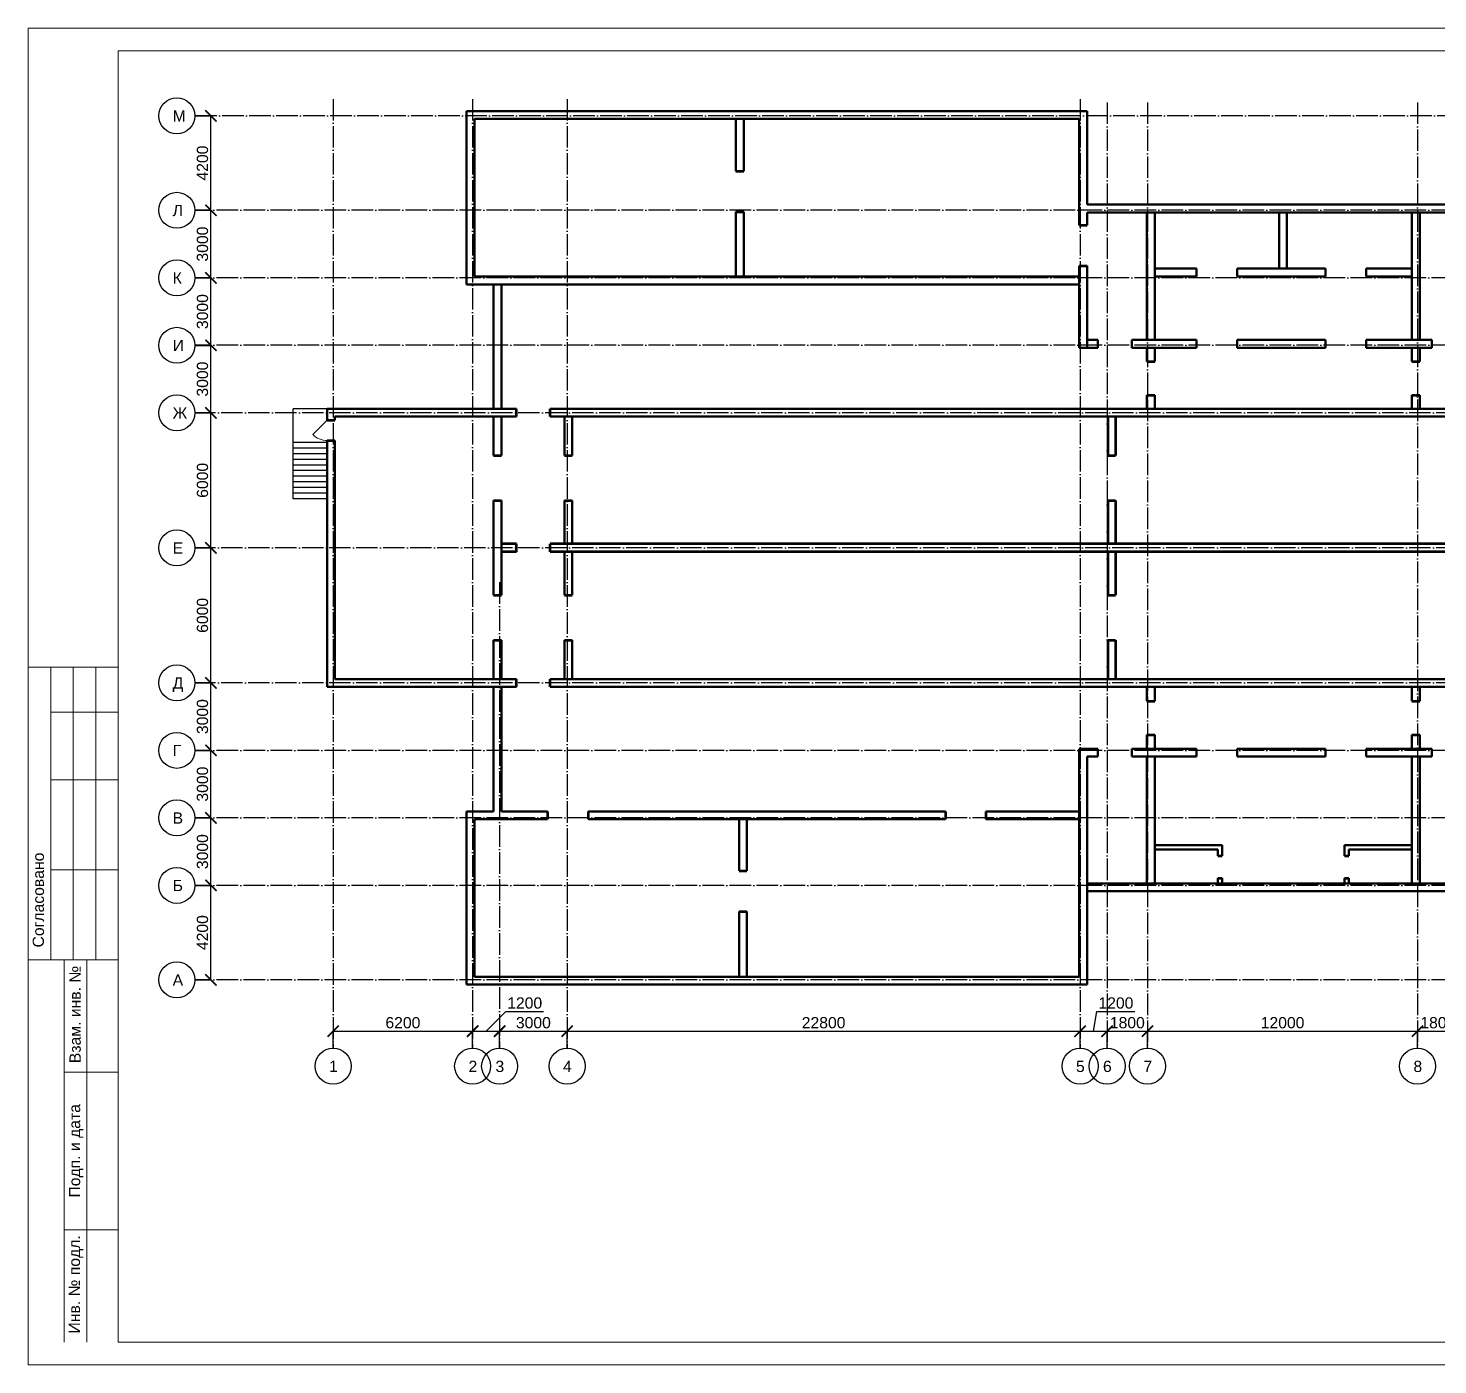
# Model space of a CAD drawing. Header units: millimetres. Extents: x 1982 to 10001982, y -1005230 to 4320529.
# Drawn here: x 2069109 to 2131764, y 1123450 to 1182850 of the extents above; entities that cross this region are included whole.
import ezdxf
from ezdxf.enums import TextEntityAlignment as Align

# ---------------------------------------------------------------- set-up
doc = ezdxf.new("R2010")
doc.units = ezdxf.units.MM
doc.linetypes.add('ACAD_ISO04W100', pattern=[30, 24, -3, 0, -3])
for name, color, linetype, lineweight in [('Level 63', 7, 'Continuous', 0), ('Двери', 250, 'Continuous', 5), ('Стены', 7, 'Continuous', 50)]:
    doc.layers.add(name, color=color, linetype=linetype, lineweight=lineweight)
for name, color, linetype in [('Оси', 30, 'Continuous'), ('Осн надпись', 7, 'Continuous'), ('размеры оси', 163, 'Continuous')]:
    doc.layers.add(name, color=color, linetype=linetype)
doc.styles.get("Standard").update_dxf_attribs({"font": 'arial.ttf'})
doc.styles.add('Style-Arial', font='arial.ttf')
doc.dimstyles.new('200', dxfattribs={"dimtxt": 500, "dimasz": 500, "dimexe": 3, "dimexo": 1.2, "dimgap": 120, "dimtad": 1, "dimtxsty": 'Standard', "dimblk": 'ARCHTICK', "dimcen": 500, "dimadec": 0, "dimazin": 0, "dimtfac": 1, "dimtmove": 1, "dimatfit": 3, "dimldrblk": 'ARCHTICK', "dimfxl": 0, "dimarcsym": 2})

# ---------------------------------------------------------------- blocks, each defined once
blk = doc.blocks.new('_ArchTick')
at = {"color": 0, "linetype": 'ByBlock', "const_width": 0.15}
blk.add_lwpolyline([(-0.5, -0.5), (0.5, 0.5)], dxfattribs=at)
blk = doc.blocks.new('*D365')
at = {"layer": 'Defpoints', "color": 0, "lineweight": 0, "transparency": 16777216}
for p in [(2088864, 1138276), (2082664, 1137519), (2088864, 1137519)]:
    blk.add_point(p, dxfattribs=at)
at = {"layer": 'размеры оси', "color": 0, "lineweight": -2, "transparency": 16777216}
for p, q in [((2082664, 1137520), (2082664, 1138279)), ((2082664, 1138276), (2088864, 1138276)), ((2088864, 1137520), (2088864, 1138279))]:
    blk.add_line(p, q, dxfattribs=at)
at = {"layer": 'размеры оси', "color": 0, "lineweight": -2, "transparency": 16777216, "xscale": 500, "yscale": 500, "zscale": 500, "rotation": 180}
blk.add_blockref('_ArchTick', (2082664, 1138276), dxfattribs=at)
at = {"layer": 'размеры оси', "color": 0, "lineweight": -2, "transparency": 16777216, "xscale": 500, "yscale": 500, "zscale": 500}
blk.add_blockref('_ArchTick', (2088864, 1138276), dxfattribs=at)
at = {"layer": 'размеры оси', "color": 0, "transparency": 16777216, "insert": (2085764, 1138651), "char_height": 500, "attachment_point": 5}
blk.add_mtext('6200', dxfattribs=at)
blk = doc.blocks.new('*D366')
at = {"layer": 'Defpoints', "color": 0, "lineweight": 0, "transparency": 16777216}
for p in [(2115864, 1138276), (2093064, 1137519), (2115864, 1137519)]:
    blk.add_point(p, dxfattribs=at)
at = {"layer": 'размеры оси', "color": 0, "lineweight": -2, "transparency": 16777216}
for p, q in [((2093064, 1137520), (2093064, 1138279)), ((2093064, 1138276), (2115864, 1138276)), ((2115864, 1137520), (2115864, 1138279))]:
    blk.add_line(p, q, dxfattribs=at)
at = {"layer": 'размеры оси', "color": 0, "lineweight": -2, "transparency": 16777216, "xscale": 500, "yscale": 500, "zscale": 500, "rotation": 180}
blk.add_blockref('_ArchTick', (2093064, 1138276), dxfattribs=at)
at = {"layer": 'размеры оси', "color": 0, "lineweight": -2, "transparency": 16777216, "xscale": 500, "yscale": 500, "zscale": 500}
blk.add_blockref('_ArchTick', (2115864, 1138276), dxfattribs=at)
at = {"layer": 'размеры оси', "color": 0, "transparency": 16777216, "insert": (2104464, 1138651), "char_height": 500, "attachment_point": 5}
blk.add_mtext('22800', dxfattribs=at)
blk = doc.blocks.new('*D367')
at = {"layer": 'Defpoints', "color": 0, "lineweight": 0, "transparency": 16777216}
for p in [(2130864, 1138276), (2118864, 1137519), (2130864, 1137519)]:
    blk.add_point(p, dxfattribs=at)
at = {"layer": 'размеры оси', "color": 0, "lineweight": -2, "transparency": 16777216}
for p, q in [((2118864, 1137520), (2118864, 1138279)), ((2118864, 1138276), (2130864, 1138276)), ((2130864, 1137520), (2130864, 1138279))]:
    blk.add_line(p, q, dxfattribs=at)
at = {"layer": 'размеры оси', "color": 0, "lineweight": -2, "transparency": 16777216, "xscale": 500, "yscale": 500, "zscale": 500, "rotation": 180}
blk.add_blockref('_ArchTick', (2118864, 1138276), dxfattribs=at)
at = {"layer": 'размеры оси', "color": 0, "lineweight": -2, "transparency": 16777216, "xscale": 500, "yscale": 500, "zscale": 500}
blk.add_blockref('_ArchTick', (2130864, 1138276), dxfattribs=at)
at = {"layer": 'размеры оси', "color": 0, "transparency": 16777216, "insert": (2124864, 1138651), "char_height": 500, "attachment_point": 5}
blk.add_mtext('12000', dxfattribs=at)
blk = doc.blocks.new('*D368')
at = {"layer": 'Defpoints', "color": 0, "lineweight": 0, "transparency": 16777216}
for p in [(2132664, 1138276), (2130864, 1137519), (2132664, 1137519)]:
    blk.add_point(p, dxfattribs=at)
at = {"layer": 'размеры оси', "color": 0, "lineweight": -2, "transparency": 16777216}
for p, q in [((2130864, 1137520), (2130864, 1138279)), ((2130864, 1138276), (2132664, 1138276)), ((2132664, 1137520), (2132664, 1138279))]:
    blk.add_line(p, q, dxfattribs=at)
at = {"layer": 'размеры оси', "color": 0, "lineweight": -2, "transparency": 16777216, "xscale": 500, "yscale": 500, "zscale": 500, "rotation": 180}
blk.add_blockref('_ArchTick', (2130864, 1138276), dxfattribs=at)
at = {"layer": 'размеры оси', "color": 0, "lineweight": -2, "transparency": 16777216, "xscale": 500, "yscale": 500, "zscale": 500}
blk.add_blockref('_ArchTick', (2132664, 1138276), dxfattribs=at)
at = {"layer": 'размеры оси', "color": 0, "transparency": 16777216, "insert": (2131764, 1138651), "char_height": 500, "attachment_point": 5}
blk.add_mtext('1800', dxfattribs=at)
blk = doc.blocks.new('*D372')
at = {"layer": 'Defpoints', "color": 0, "lineweight": 0, "transparency": 16777216}
for p in [(2076514, 1144756), (2077232, 1144756), (2076514, 1140556)]:
    blk.add_point(p, dxfattribs=at)
at = {"layer": 'размеры оси', "color": 0, "lineweight": -2, "transparency": 16777216}
for p, q in [((2076515, 1144756), (2077235, 1144756)), ((2077232, 1140556), (2077232, 1144756)), ((2076515, 1140556), (2077235, 1140556))]:
    blk.add_line(p, q, dxfattribs=at)
at = {"layer": 'размеры оси', "color": 0, "lineweight": -2, "transparency": 16777216, "xscale": 500, "yscale": 500, "zscale": 500}
for p, rotation in [((2077232, 1144756), 90), ((2077232, 1140556), 270)]:
    blk.add_blockref('_ArchTick', p, dxfattribs=dict(at, rotation=rotation))
at = {"layer": 'размеры оси', "color": 0, "transparency": 16777216, "insert": (2076857, 1142656), "char_height": 500, "attachment_point": 5, "rotation": 90}
blk.add_mtext('4200', dxfattribs=at)
blk = doc.blocks.new('*D373')
at = {"layer": 'Defpoints', "color": 0, "lineweight": 0, "transparency": 16777216}
for p in [(2076514, 1147756), (2077232, 1147756), (2076514, 1144756)]:
    blk.add_point(p, dxfattribs=at)
at = {"layer": 'размеры оси', "color": 0, "lineweight": -2, "transparency": 16777216}
for p, q in [((2076515, 1147756), (2077235, 1147756)), ((2077232, 1144756), (2077232, 1147756)), ((2076515, 1144756), (2077235, 1144756))]:
    blk.add_line(p, q, dxfattribs=at)
at = {"layer": 'размеры оси', "color": 0, "lineweight": -2, "transparency": 16777216, "xscale": 500, "yscale": 500, "zscale": 500}
for p, rotation in [((2077232, 1147756), 90), ((2077232, 1144756), 270)]:
    blk.add_blockref('_ArchTick', p, dxfattribs=dict(at, rotation=rotation))
at = {"layer": 'размеры оси', "color": 0, "transparency": 16777216, "insert": (2076857, 1146256), "char_height": 500, "attachment_point": 5, "rotation": 90}
blk.add_mtext('3000', dxfattribs=at)
blk = doc.blocks.new('*D374')
at = {"layer": 'Defpoints', "color": 0, "lineweight": 0, "transparency": 16777216}
for p in [(2076514, 1150756), (2077232, 1150756), (2076514, 1147756)]:
    blk.add_point(p, dxfattribs=at)
at = {"layer": 'размеры оси', "color": 0, "lineweight": -2, "transparency": 16777216}
for p, q in [((2076515, 1150756), (2077235, 1150756)), ((2077232, 1147756), (2077232, 1150756)), ((2076515, 1147756), (2077235, 1147756))]:
    blk.add_line(p, q, dxfattribs=at)
at = {"layer": 'размеры оси', "color": 0, "lineweight": -2, "transparency": 16777216, "xscale": 500, "yscale": 500, "zscale": 500}
for p, rotation in [((2077232, 1150756), 90), ((2077232, 1147756), 270)]:
    blk.add_blockref('_ArchTick', p, dxfattribs=dict(at, rotation=rotation))
at = {"layer": 'размеры оси', "color": 0, "transparency": 16777216, "insert": (2076857, 1149256), "char_height": 500, "attachment_point": 5, "rotation": 90}
blk.add_mtext('3000', dxfattribs=at)
blk = doc.blocks.new('*D375')
at = {"layer": 'Defpoints', "color": 0, "lineweight": 0, "transparency": 16777216}
for p in [(2076514, 1153756), (2077232, 1153756), (2076514, 1150756)]:
    blk.add_point(p, dxfattribs=at)
at = {"layer": 'размеры оси', "color": 0, "lineweight": -2, "transparency": 16777216}
for p, q in [((2076515, 1153756), (2077235, 1153756)), ((2077232, 1150756), (2077232, 1153756)), ((2076515, 1150756), (2077235, 1150756))]:
    blk.add_line(p, q, dxfattribs=at)
at = {"layer": 'размеры оси', "color": 0, "lineweight": -2, "transparency": 16777216, "xscale": 500, "yscale": 500, "zscale": 500}
for p, rotation in [((2077232, 1153756), 90), ((2077232, 1150756), 270)]:
    blk.add_blockref('_ArchTick', p, dxfattribs=dict(at, rotation=rotation))
at = {"layer": 'размеры оси', "color": 0, "transparency": 16777216, "insert": (2076857, 1152256), "char_height": 500, "attachment_point": 5, "rotation": 90}
blk.add_mtext('3000', dxfattribs=at)
blk = doc.blocks.new('*D376')
at = {"layer": 'Defpoints', "color": 0, "lineweight": 0, "transparency": 16777216}
for p in [(2076514, 1159756), (2077232, 1159756), (2076514, 1153756)]:
    blk.add_point(p, dxfattribs=at)
at = {"layer": 'размеры оси', "color": 0, "lineweight": -2, "transparency": 16777216}
for p, q in [((2076515, 1159756), (2077235, 1159756)), ((2077232, 1153756), (2077232, 1159756)), ((2076515, 1153756), (2077235, 1153756))]:
    blk.add_line(p, q, dxfattribs=at)
at = {"layer": 'размеры оси', "color": 0, "lineweight": -2, "transparency": 16777216, "xscale": 500, "yscale": 500, "zscale": 500}
for p, rotation in [((2077232, 1159756), 90), ((2077232, 1153756), 270)]:
    blk.add_blockref('_ArchTick', p, dxfattribs=dict(at, rotation=rotation))
at = {"layer": 'размеры оси', "color": 0, "transparency": 16777216, "insert": (2076857, 1156756), "char_height": 500, "attachment_point": 5, "rotation": 90}
blk.add_mtext('6000', dxfattribs=at)
blk = doc.blocks.new('*D377')
at = {"layer": 'Defpoints', "color": 0, "lineweight": 0, "transparency": 16777216}
for p in [(2076514, 1165756), (2077232, 1165756), (2076514, 1159756)]:
    blk.add_point(p, dxfattribs=at)
at = {"layer": 'размеры оси', "color": 0, "lineweight": -2, "transparency": 16777216}
for p, q in [((2076515, 1165756), (2077235, 1165756)), ((2077232, 1159756), (2077232, 1165756)), ((2076515, 1159756), (2077235, 1159756))]:
    blk.add_line(p, q, dxfattribs=at)
at = {"layer": 'размеры оси', "color": 0, "lineweight": -2, "transparency": 16777216, "xscale": 500, "yscale": 500, "zscale": 500}
for p, rotation in [((2077232, 1165756), 90), ((2077232, 1159756), 270)]:
    blk.add_blockref('_ArchTick', p, dxfattribs=dict(at, rotation=rotation))
at = {"layer": 'размеры оси', "color": 0, "transparency": 16777216, "insert": (2076857, 1162756), "char_height": 500, "attachment_point": 5, "rotation": 90}
blk.add_mtext('6000', dxfattribs=at)
blk = doc.blocks.new('*D378')
at = {"layer": 'Defpoints', "color": 0, "lineweight": 0, "transparency": 16777216}
for p in [(2076514, 1168756), (2077232, 1168756), (2076514, 1165756)]:
    blk.add_point(p, dxfattribs=at)
at = {"layer": 'размеры оси', "color": 0, "lineweight": -2, "transparency": 16777216}
for p, q in [((2076515, 1168756), (2077235, 1168756)), ((2077232, 1165756), (2077232, 1168756)), ((2076515, 1165756), (2077235, 1165756))]:
    blk.add_line(p, q, dxfattribs=at)
at = {"layer": 'размеры оси', "color": 0, "lineweight": -2, "transparency": 16777216, "xscale": 500, "yscale": 500, "zscale": 500}
for p, rotation in [((2077232, 1168756), 90), ((2077232, 1165756), 270)]:
    blk.add_blockref('_ArchTick', p, dxfattribs=dict(at, rotation=rotation))
at = {"layer": 'размеры оси', "color": 0, "transparency": 16777216, "insert": (2076857, 1167256), "char_height": 500, "attachment_point": 5, "rotation": 90}
blk.add_mtext('3000', dxfattribs=at)
blk = doc.blocks.new('*D379')
at = {"layer": 'Defpoints', "color": 0, "lineweight": 0, "transparency": 16777216}
for p in [(2076514, 1171756), (2077232, 1171756), (2076514, 1168756)]:
    blk.add_point(p, dxfattribs=at)
at = {"layer": 'размеры оси', "color": 0, "lineweight": -2, "transparency": 16777216}
for p, q in [((2076515, 1171756), (2077235, 1171756)), ((2077232, 1168756), (2077232, 1171756)), ((2076515, 1168756), (2077235, 1168756))]:
    blk.add_line(p, q, dxfattribs=at)
at = {"layer": 'размеры оси', "color": 0, "lineweight": -2, "transparency": 16777216, "xscale": 500, "yscale": 500, "zscale": 500}
for p, rotation in [((2077232, 1171756), 90), ((2077232, 1168756), 270)]:
    blk.add_blockref('_ArchTick', p, dxfattribs=dict(at, rotation=rotation))
at = {"layer": 'размеры оси', "color": 0, "transparency": 16777216, "insert": (2076857, 1170256), "char_height": 500, "attachment_point": 5, "rotation": 90}
blk.add_mtext('3000', dxfattribs=at)
blk = doc.blocks.new('*D380')
at = {"layer": 'Defpoints', "color": 0, "lineweight": 0, "transparency": 16777216}
for p in [(2076514, 1174756), (2077232, 1174756), (2076514, 1171756)]:
    blk.add_point(p, dxfattribs=at)
at = {"layer": 'размеры оси', "color": 0, "lineweight": -2, "transparency": 16777216}
for p, q in [((2076515, 1174756), (2077235, 1174756)), ((2077232, 1171756), (2077232, 1174756)), ((2076515, 1171756), (2077235, 1171756))]:
    blk.add_line(p, q, dxfattribs=at)
at = {"layer": 'размеры оси', "color": 0, "lineweight": -2, "transparency": 16777216, "xscale": 500, "yscale": 500, "zscale": 500}
for p, rotation in [((2077232, 1174756), 90), ((2077232, 1171756), 270)]:
    blk.add_blockref('_ArchTick', p, dxfattribs=dict(at, rotation=rotation))
at = {"layer": 'размеры оси', "color": 0, "transparency": 16777216, "insert": (2076857, 1173256), "char_height": 500, "attachment_point": 5, "rotation": 90}
blk.add_mtext('3000', dxfattribs=at)
blk = doc.blocks.new('*D381')
at = {"layer": 'Defpoints', "color": 0, "lineweight": 0, "transparency": 16777216}
for p in [(2076514, 1178956), (2077232, 1178956), (2076514, 1174756)]:
    blk.add_point(p, dxfattribs=at)
at = {"layer": 'размеры оси', "color": 0, "lineweight": -2, "transparency": 16777216}
for p, q in [((2076515, 1178956), (2077235, 1178956)), ((2077232, 1174756), (2077232, 1178956)), ((2076515, 1174756), (2077235, 1174756))]:
    blk.add_line(p, q, dxfattribs=at)
at = {"layer": 'размеры оси', "color": 0, "lineweight": -2, "transparency": 16777216, "xscale": 500, "yscale": 500, "zscale": 500}
for p, rotation in [((2077232, 1178956), 90), ((2077232, 1174756), 270)]:
    blk.add_blockref('_ArchTick', p, dxfattribs=dict(at, rotation=rotation))
at = {"layer": 'размеры оси', "color": 0, "transparency": 16777216, "insert": (2076857, 1176856), "char_height": 500, "attachment_point": 5, "rotation": 90}
blk.add_mtext('4200', dxfattribs=at)
blk = doc.blocks.new('*D382')
at = {"layer": 'Defpoints', "color": 0, "lineweight": 0, "transparency": 16777216}
for p in [(2090064, 1138276), (2088864, 1137519), (2090064, 1137519)]:
    blk.add_point(p, dxfattribs=at)
at = {"layer": 'размеры оси', "color": 0, "lineweight": -2, "transparency": 16777216}
for p, q in [((2089464, 1138276), (2090336, 1139151)), ((2090336, 1139151), (2092021, 1139151)), ((2088864, 1137520), (2088864, 1138279)), ((2088864, 1138276), (2090064, 1138276)), ((2090064, 1137520), (2090064, 1138279))]:
    blk.add_line(p, q, dxfattribs=at)
at = {"layer": 'размеры оси', "color": 0, "lineweight": -2, "transparency": 16777216, "xscale": 500, "yscale": 500, "zscale": 500, "rotation": 180}
blk.add_blockref('_ArchTick', (2088864, 1138276), dxfattribs=at)
at = {"layer": 'размеры оси', "color": 0, "lineweight": -2, "transparency": 16777216, "xscale": 500, "yscale": 500, "zscale": 500}
blk.add_blockref('_ArchTick', (2090064, 1138276), dxfattribs=at)
at = {"layer": 'размеры оси', "color": 0, "transparency": 16777216, "insert": (2091178, 1139526), "char_height": 500, "attachment_point": 5}
blk.add_mtext('1200', dxfattribs=at)
blk = doc.blocks.new('*D383')
at = {"layer": 'Defpoints', "color": 0, "lineweight": 0, "transparency": 16777216}
for p in [(2093064, 1138276), (2090064, 1137519), (2093064, 1137519)]:
    blk.add_point(p, dxfattribs=at)
at = {"layer": 'размеры оси', "color": 0, "lineweight": -2, "transparency": 16777216}
for p, q in [((2090064, 1137520), (2090064, 1138279)), ((2090064, 1138276), (2093064, 1138276)), ((2093064, 1137520), (2093064, 1138279))]:
    blk.add_line(p, q, dxfattribs=at)
at = {"layer": 'размеры оси', "color": 0, "lineweight": -2, "transparency": 16777216, "xscale": 500, "yscale": 500, "zscale": 500, "rotation": 180}
blk.add_blockref('_ArchTick', (2090064, 1138276), dxfattribs=at)
at = {"layer": 'размеры оси', "color": 0, "lineweight": -2, "transparency": 16777216, "xscale": 500, "yscale": 500, "zscale": 500}
blk.add_blockref('_ArchTick', (2093064, 1138276), dxfattribs=at)
at = {"layer": 'размеры оси', "color": 0, "transparency": 16777216, "insert": (2091564, 1138651), "char_height": 500, "attachment_point": 5}
blk.add_mtext('3000', dxfattribs=at)
blk = doc.blocks.new('*D384')
at = {"layer": 'Defpoints', "color": 0, "lineweight": 0, "transparency": 16777216}
for p in [(2117064, 1138276), (2115864, 1137519), (2117064, 1137519)]:
    blk.add_point(p, dxfattribs=at)
at = {"layer": 'размеры оси', "color": 0, "lineweight": -2, "transparency": 16777216}
for p, q in [((2116464, 1138276), (2116614, 1139151)), ((2116614, 1139151), (2118298, 1139151)), ((2115864, 1137520), (2115864, 1138279)), ((2115864, 1138276), (2117064, 1138276)), ((2117064, 1137520), (2117064, 1138279))]:
    blk.add_line(p, q, dxfattribs=at)
at = {"layer": 'размеры оси', "color": 0, "lineweight": -2, "transparency": 16777216, "xscale": 500, "yscale": 500, "zscale": 500, "rotation": 180}
blk.add_blockref('_ArchTick', (2115864, 1138276), dxfattribs=at)
at = {"layer": 'размеры оси', "color": 0, "lineweight": -2, "transparency": 16777216, "xscale": 500, "yscale": 500, "zscale": 500}
blk.add_blockref('_ArchTick', (2117064, 1138276), dxfattribs=at)
at = {"layer": 'размеры оси', "color": 0, "transparency": 16777216, "insert": (2117456, 1139526), "char_height": 500, "attachment_point": 5}
blk.add_mtext('1200', dxfattribs=at)
blk = doc.blocks.new('*D385')
at = {"layer": 'Defpoints', "color": 0, "lineweight": 0, "transparency": 16777216}
for p in [(2118864, 1138276), (2117064, 1137519), (2118864, 1137519)]:
    blk.add_point(p, dxfattribs=at)
at = {"layer": 'размеры оси', "color": 0, "lineweight": -2, "transparency": 16777216}
for p, q in [((2117064, 1137520), (2117064, 1138279)), ((2117064, 1138276), (2118864, 1138276)), ((2118864, 1137520), (2118864, 1138279))]:
    blk.add_line(p, q, dxfattribs=at)
at = {"layer": 'размеры оси', "color": 0, "lineweight": -2, "transparency": 16777216, "xscale": 500, "yscale": 500, "zscale": 500, "rotation": 180}
blk.add_blockref('_ArchTick', (2117064, 1138276), dxfattribs=at)
at = {"layer": 'размеры оси', "color": 0, "lineweight": -2, "transparency": 16777216, "xscale": 500, "yscale": 500, "zscale": 500}
blk.add_blockref('_ArchTick', (2118864, 1138276), dxfattribs=at)
at = {"layer": 'размеры оси', "color": 0, "transparency": 16777216, "insert": (2117964, 1138651), "char_height": 500, "attachment_point": 5}
blk.add_mtext('1800', dxfattribs=at)

msp = doc.modelspace()

# ---------------------------------------------------------------- linework, layer by layer
at = {"lineweight": 53}
for p, q in [((2100563.993, 1176496.287), (2100913.993, 1176496.287)), ((2100563.993, 1174696.287), (2100913.993, 1174696.287)), ((2115823.993, 1174096.287), (2116173.993, 1174096.287)), ((2115823.993, 1172296.287), (2116173.993, 1172296.287)), ((2118833.993, 1168036.287), (2119183.993, 1168036.287)), ((2130613.993, 1168036.287), (2130963.993, 1168036.287)), ((2118833.993, 1166536.287), (2119183.993, 1166536.287)), ((2130613.993, 1166536.287), (2130963.993, 1166536.287)), ((2082393.993, 1165426.287), (2082743.993, 1165426.287)), ((2090808.547, 1165586.287), (2090808.547, 1165936.287)), ((2092308.547, 1165586.287), (2092308.547, 1165936.287)), ((2117093.993, 1165586.287), (2117093.993, 1163856.287)), ((2117443.993, 1165586.287), (2117443.993, 1163856.287)), ((2082393.993, 1164526.287), (2082743.993, 1164526.287)), ((2089793.993, 1163856.287), (2090143.993, 1163856.287)), ((2092943.993, 1163856.287), (2093293.993, 1163856.287)), ((2117093.993, 1163856.287), (2117443.993, 1163856.287)), ((2089793.993, 1161856.287), (2090143.993, 1161856.287)), ((2092943.993, 1161856.287), (2093293.993, 1161856.287)), ((2117093.993, 1161856.287), (2117093.993, 1159931.287)), ((2117093.993, 1161856.287), (2117443.993, 1161856.287)), ((2117443.993, 1161856.287), (2117443.993, 1159931.287)), ((2090808.547, 1159931.287), (2090143.993, 1159931.287)), ((2090808.547, 1159581.287), (2090808.547, 1159931.287)), ((2157468.547, 1159931.287), (2092308.547, 1159931.287)), ((2092308.547, 1159581.287), (2092308.547, 1159931.287)), ((2090808.547, 1159581.287), (2090143.993, 1159581.287)), ((2157468.547, 1159581.287), (2092308.547, 1159581.287)), ((2117093.993, 1159581.287), (2117093.993, 1157656.287)), ((2117443.993, 1159581.287), (2117443.993, 1157656.287)), ((2089793.993, 1157656.287), (2090143.993, 1157656.287)), ((2092943.993, 1157656.287), (2093293.993, 1157656.287)), ((2117093.993, 1157656.287), (2117443.993, 1157656.287)), ((2089793.993, 1155656.287), (2090143.993, 1155656.287)), ((2092943.993, 1155656.287), (2093293.993, 1155656.287)), ((2117093.993, 1155656.287), (2117093.993, 1153926.287)), ((2117093.993, 1155656.287), (2117443.993, 1155656.287)), ((2117443.993, 1155656.287), (2117443.993, 1153926.287)), ((2090808.547, 1153576.287), (2090808.547, 1153926.287)), ((2092308.547, 1153576.287), (2092308.547, 1153926.287)), ((2118833.993, 1152946.287), (2119183.993, 1152946.287)), ((2130613.993, 1152946.287), (2130963.993, 1152946.287)), ((2118833.993, 1151446.287), (2119183.993, 1151446.287)), ((2130613.993, 1151446.287), (2130963.993, 1151446.287)), ((2092198.547, 1148046.287), (2092198.547, 1147696.287)), ((2093998.547, 1148046.287), (2093998.547, 1147696.287)), ((2109878.547, 1148046.287), (2109878.547, 1147696.287)), ((2111678.547, 1148046.287), (2111678.547, 1147696.287)), ((2121983.993, 1146076.287), (2122183.993, 1146076.287)), ((2127613.993, 1146076.287), (2127813.993, 1146076.287)), ((2100703.993, 1145396.287), (2101053.993, 1145396.287)), ((2121983.993, 1145076.287), (2122183.993, 1145076.287)), ((2127613.993, 1145076.287), (2127813.993, 1145076.287)), ((2100703.993, 1143596.287), (2101053.993, 1143596.287))]:
    msp.add_line(p, q, dxfattribs=at)
for p, q in [((2080893.993, 1161936.287), (2080893.993, 1165936.287)), ((2082393.993, 1165936.287), (2080893.993, 1165936.287)), ((2082393.993, 1164436.287), (2080893.993, 1164436.287)), ((2082393.993, 1164186.287), (2080893.993, 1164186.287)), ((2082393.993, 1163936.287), (2080893.993, 1163936.287)), ((2082393.993, 1163686.287), (2080893.993, 1163686.287)), ((2082393.993, 1163436.287), (2080893.993, 1163436.287)), ((2082393.993, 1163186.287), (2080893.993, 1163186.287)), ((2082393.993, 1162936.287), (2080893.993, 1162936.287)), ((2082393.993, 1162686.287), (2080893.993, 1162686.287)), ((2082393.993, 1162436.287), (2080893.993, 1162436.287)), ((2082393.993, 1162186.287), (2080893.993, 1162186.287)), ((2082393.993, 1161936.287), (2080893.993, 1161936.287))]:
    msp.add_line(p, q)
at = {"layer": 'Level 63', "color": 7, "linetype": 'Continuous', "lineweight": 13}
for p, q in [((2069109.386, 1154450.016), (2073109.386, 1154450.016)), ((2069109.386, 1154450.016), (2069109.386, 1141450.016)), ((2070109.386, 1154450.016), (2070109.386, 1141450.016)), ((2071109.386, 1154450.016), (2071109.386, 1141450.016)), ((2072109.386, 1154450.016), (2072109.386, 1141450.016)), ((2070109.386, 1152450.016), (2073109.386, 1152450.016)), ((2070109.386, 1149450.016), (2073109.386, 1149450.016)), ((2070109.386, 1145450.016), (2073109.386, 1145450.016)), ((2069109.386, 1141450.016), (2073109.386, 1141450.016)), ((2070709.386, 1141450.016), (2073109.386, 1141450.016)), ((2071709.386, 1124450.016), (2071709.386, 1141450.016)), ((2070709.386, 1136450.016), (2073109.386, 1136450.016)), ((2070709.386, 1129450.016), (2073109.386, 1129450.016))]:
    msp.add_line(p, q, dxfattribs=at)
msp.add_lwpolyline([(2069109.386, 1182850.016), (2195259.386, 1182850.016), (2195259.386, 1123450.016), (2069109.386, 1123450.016)], close=True, dxfattribs=at)
at = {"layer": 'Level 63', "color": 7, "linetype": 'Continuous', "lineweight": 13, "flags": 128}
msp.add_lwpolyline([(2070709.386, 1124450.016), (2070709.386, 1141450.016)], dxfattribs=at)
at = {"layer": 'Level 63', "color": 7, "linetype": 'Continuous', "lineweight": 13}
msp.add_3dface([(2073109.386, 1124450.016), (2194259.386, 1124450.016), (2194259.386, 1181850.016), (2073109.386, 1181850.016)], dxfattribs=at)
at = {"layer": 'Двери'}
msp.add_line((2082393.993, 1165426.287), (2081757.597, 1164789.891), dxfattribs=at)
msp.add_arc((2082393.993, 1165426.287), 900, 225, 270, dxfattribs=at)
at = {"layer": 'Оси', "linetype": 'ACAD_ISO04W100', "ltscale": 40}
for p, q in [((2082663.993, 1179703.161), (2082663.993, 1137518.673)), ((2088863.993, 1179703.161), (2088863.993, 1137518.673)), ((2093063.993, 1179703.161), (2093063.993, 1137518.673)), ((2115863.993, 1179703.161), (2115863.993, 1137518.673)), ((2117063.993, 1179553.582), (2117063.993, 1137518.673)), ((2118863.993, 1179553.582), (2118863.993, 1137518.673)), ((2130863.993, 1179553.582), (2130863.993, 1137518.673)), ((2161494.694, 1178956.287), (2076514.296, 1178956.287)), ((2161249.893, 1174756.287), (2076514.296, 1174756.287)), ((2161249.893, 1171756.287), (2076514.296, 1171756.287)), ((2161249.893, 1168756.287), (2076514.296, 1168756.287)), ((2167448.871, 1165756.287), (2076514.296, 1165756.287)), ((2167448.871, 1159756.287), (2076514.296, 1159756.287)), ((2090063.993, 1158230.315), (2090063.993, 1137518.673)), ((2167448.871, 1153756.287), (2076514.296, 1153756.287)), ((2161249.893, 1150756.287), (2076514.296, 1150756.287)), ((2161249.893, 1147756.287), (2076514.296, 1147756.287)), ((2161249.893, 1144756.287), (2076514.296, 1144756.287)), ((2161249.893, 1140556.287), (2076514.296, 1140556.287))]:
    msp.add_line(p, q, dxfattribs=at)
at = {"layer": 'Осн надпись', "ltscale": 40}
for centre in [(2075714.296, 1178956.287), (2075714.296, 1174756.287), (2075714.296, 1171756.287), (2075714.296, 1168756.287), (2075714.296, 1165756.287), (2075714.296, 1159756.287), (2075714.296, 1153756.287), (2075714.296, 1150756.287), (2075714.296, 1147756.287), (2075714.296, 1144756.287), (2075714.296, 1140556.287), (2082663.993, 1136718.673), (2088863.993, 1136718.673), (2090063.993, 1136718.673), (2093063.993, 1136718.673), (2115863.993, 1136718.673), (2117063.993, 1136718.673), (2118863.993, 1136718.673), (2130863.993, 1136718.673)]:
    msp.add_circle(centre, 800, dxfattribs=at)
at = {"layer": 'Стены'}
for p, q in [((2088593.993, 1179166.287), (2088593.993, 1171466.287)), ((2088593.993, 1179166.287), (2116173.993, 1179166.287)), ((2116173.993, 1175016.287), (2116173.993, 1179166.287)), ((2088943.993, 1178816.287), (2088943.993, 1171816.287)), ((2088943.993, 1178816.287), (2115823.993, 1178816.287)), ((2100563.993, 1178816.287), (2100563.993, 1176496.287)), ((2100913.993, 1178816.287), (2100913.993, 1176496.287)), ((2115823.993, 1174096.287), (2115823.993, 1178816.287)), ((2133623.993, 1175016.287), (2116173.993, 1175016.287)), ((2100563.993, 1174696.287), (2100563.993, 1171816.287)), ((2100913.993, 1174696.287), (2100913.993, 1171816.287)), ((2133623.993, 1174666.287), (2116173.993, 1174666.287)), ((2116173.993, 1174096.287), (2116173.993, 1174666.287)), ((2118833.993, 1168996.287), (2118833.993, 1174666.287)), ((2119183.993, 1168996.287), (2119183.993, 1174666.287)), ((2124708.547, 1172166.287), (2124708.547, 1174666.287)), ((2125058.547, 1172166.287), (2125058.547, 1174666.287)), ((2130613.993, 1168996.287), (2130613.993, 1174666.287)), ((2130963.993, 1168996.287), (2130963.993, 1174666.287)), ((2115823.993, 1168646.287), (2115823.993, 1172296.287)), ((2116173.993, 1168646.287), (2116173.993, 1172296.287)), ((2088943.993, 1171816.287), (2115823.993, 1171816.287)), ((2121043.993, 1172166.287), (2119183.993, 1172166.287)), ((2121043.993, 1171816.287), (2119183.993, 1171816.287)), ((2121043.993, 1172166.287), (2121043.993, 1171816.287)), ((2126773.993, 1172166.287), (2122843.993, 1172166.287)), ((2122843.993, 1172166.287), (2122843.993, 1171816.287)), ((2126773.993, 1171816.287), (2122843.993, 1171816.287)), ((2126773.993, 1172166.287), (2126773.993, 1171816.287)), ((2130613.993, 1172166.287), (2128573.993, 1172166.287)), ((2128573.993, 1172166.287), (2128573.993, 1171816.287)), ((2130613.993, 1171816.287), (2128573.993, 1171816.287)), ((2088593.993, 1171466.287), (2115823.993, 1171466.287)), ((2089793.993, 1165936.287), (2089793.993, 1171466.287)), ((2090143.993, 1165936.287), (2090143.993, 1171466.287)), ((2116658.993, 1168646.287), (2115823.993, 1168646.287)), ((2116658.993, 1168996.287), (2116173.993, 1168996.287)), ((2116658.993, 1168996.287), (2116658.993, 1168646.287)), ((2121043.993, 1168996.287), (2118158.993, 1168996.287)), ((2118158.993, 1168996.287), (2118158.993, 1168646.287)), ((2121043.993, 1168646.287), (2118158.993, 1168646.287)), ((2118833.993, 1168036.287), (2118833.993, 1168646.287)), ((2119183.993, 1168036.287), (2119183.993, 1168646.287)), ((2121043.993, 1168996.287), (2121043.993, 1168646.287)), ((2126773.993, 1168996.287), (2122843.993, 1168996.287)), ((2122843.993, 1168996.287), (2122843.993, 1168646.287)), ((2126773.993, 1168646.287), (2122843.993, 1168646.287)), ((2126773.993, 1168996.287), (2126773.993, 1168646.287)), ((2131503.993, 1168996.287), (2128573.993, 1168996.287)), ((2128573.993, 1168996.287), (2128573.993, 1168646.287)), ((2131503.993, 1168646.287), (2128573.993, 1168646.287)), ((2130613.993, 1168036.287), (2130613.993, 1168646.287)), ((2130963.993, 1168036.287), (2130963.993, 1168646.287)), ((2131503.993, 1168996.287), (2131503.993, 1168646.287)), ((2118833.993, 1165936.287), (2118833.993, 1166536.287)), ((2119183.993, 1165936.287), (2119183.993, 1166536.287)), ((2130613.993, 1165936.287), (2130613.993, 1166536.287)), ((2130963.993, 1165936.287), (2130963.993, 1166536.287)), ((2082393.993, 1165936.287), (2090808.547, 1165936.287)), ((2082393.993, 1165426.287), (2082393.993, 1165936.287)), ((2082743.993, 1165586.287), (2090808.547, 1165586.287)), ((2082743.993, 1165426.287), (2082743.993, 1165586.287)), ((2089793.993, 1163856.287), (2089793.993, 1165586.287)), ((2090143.993, 1163856.287), (2090143.993, 1165586.287)), ((2092308.547, 1165936.287), (2157468.547, 1165936.287)), ((2092308.547, 1165586.287), (2157468.547, 1165586.287)), ((2092943.993, 1163856.287), (2092943.993, 1165586.287)), ((2093293.993, 1163856.287), (2093293.993, 1165586.287)), ((2117093.993, 1163856.287), (2117093.993, 1165586.287)), ((2082393.993, 1153576.287), (2082393.993, 1164526.287)), ((2082743.993, 1153926.287), (2082743.993, 1164526.287)), ((2089793.993, 1157656.287), (2089793.993, 1161856.287)), ((2090143.993, 1157656.287), (2090143.993, 1161856.287)), ((2092943.993, 1159931.287), (2092943.993, 1161856.287)), ((2093293.993, 1159931.287), (2093293.993, 1161856.287)), ((2117093.993, 1159931.287), (2117093.993, 1161856.287)), ((2092943.993, 1157656.287), (2092943.993, 1159581.287)), ((2093293.993, 1157656.287), (2093293.993, 1159581.287)), ((2089793.993, 1153926.287), (2089793.993, 1155656.287)), ((2090143.993, 1153926.287), (2090143.993, 1155656.287)), ((2092943.993, 1153926.287), (2092943.993, 1155656.287)), ((2093293.993, 1153926.287), (2093293.993, 1155656.287)), ((2082393.993, 1153576.287), (2090808.547, 1153576.287)), ((2082743.993, 1153926.287), (2090808.547, 1153926.287)), ((2089793.993, 1148046.287), (2089793.993, 1153576.287)), ((2090143.993, 1148046.287), (2090143.993, 1153576.287)), ((2092308.547, 1153926.287), (2157468.547, 1153926.287)), ((2092308.547, 1153576.287), (2157468.547, 1153576.287)), ((2118833.993, 1153576.287), (2118833.993, 1152946.287)), ((2119183.993, 1153576.287), (2119183.993, 1152946.287)), ((2130613.993, 1153576.287), (2130613.993, 1152946.287)), ((2130963.993, 1153576.287), (2130963.993, 1152946.287)), ((2118833.993, 1151446.287), (2118833.993, 1150826.287)), ((2119183.993, 1151446.287), (2119183.993, 1150826.287)), ((2130613.993, 1151446.287), (2130613.993, 1150826.287)), ((2130963.993, 1151446.287), (2130963.993, 1150826.287)), ((2115823.993, 1150826.287), (2115823.993, 1140696.287)), ((2115823.993, 1150826.287), (2116658.993, 1150826.287)), ((2116173.993, 1150476.287), (2116173.993, 1140346.287)), ((2116173.993, 1150476.287), (2116658.993, 1150476.287)), ((2116658.993, 1150826.287), (2116658.993, 1150476.287)), ((2118158.993, 1150826.287), (2121043.993, 1150826.287)), ((2118158.993, 1150826.287), (2118158.993, 1150476.287)), ((2118158.993, 1150476.287), (2121043.993, 1150476.287)), ((2118833.993, 1150476.287), (2118833.993, 1144846.287)), ((2119183.993, 1150476.287), (2119183.993, 1144846.287)), ((2121043.993, 1150826.287), (2121043.993, 1150476.287)), ((2122843.993, 1150826.287), (2126773.993, 1150826.287)), ((2122843.993, 1150826.287), (2122843.993, 1150476.287)), ((2122843.993, 1150476.287), (2126773.993, 1150476.287)), ((2126773.993, 1150826.287), (2126773.993, 1150476.287)), ((2128573.993, 1150826.287), (2131503.993, 1150826.287)), ((2128573.993, 1150826.287), (2128573.993, 1150476.287)), ((2128573.993, 1150476.287), (2131503.993, 1150476.287)), ((2130613.993, 1150476.287), (2130613.993, 1144846.287)), ((2130963.993, 1150476.287), (2130963.993, 1144846.287)), ((2131503.993, 1150826.287), (2131503.993, 1150476.287)), ((2088593.993, 1140346.287), (2088593.993, 1148046.287)), ((2088593.993, 1148046.287), (2089793.993, 1148046.287)), ((2090143.993, 1148046.287), (2092198.547, 1148046.287)), ((2093998.547, 1148046.287), (2109878.547, 1148046.287)), ((2111678.547, 1148046.287), (2115823.993, 1148046.287)), ((2088943.993, 1140696.287), (2088943.993, 1147696.287)), ((2088943.993, 1147696.287), (2092198.547, 1147696.287)), ((2093998.547, 1147696.287), (2109878.547, 1147696.287)), ((2100703.993, 1145396.287), (2100703.993, 1147696.287)), ((2101053.993, 1145396.287), (2101053.993, 1147696.287)), ((2111678.547, 1147696.287), (2115823.993, 1147696.287)), ((2122183.993, 1146546.287), (2119183.993, 1146546.287)), ((2121983.993, 1146346.287), (2119183.993, 1146346.287)), ((2121983.993, 1146346.287), (2121983.993, 1146076.287)), ((2122183.993, 1146546.287), (2122183.993, 1146076.287)), ((2130613.993, 1146546.287), (2127613.993, 1146546.287)), ((2127613.993, 1146546.287), (2127613.993, 1146076.287)), ((2130613.993, 1146346.287), (2127813.993, 1146346.287)), ((2127813.993, 1146346.287), (2127813.993, 1146076.287)), ((2133623.993, 1144846.287), (2116173.993, 1144846.287)), ((2121983.993, 1145076.287), (2121983.993, 1144846.287)), ((2122183.993, 1145076.287), (2122183.993, 1144846.287)), ((2127613.993, 1145076.287), (2127613.993, 1144846.287)), ((2127813.993, 1145076.287), (2127813.993, 1144846.287)), ((2133623.993, 1144496.287), (2116173.993, 1144496.287)), ((2100703.993, 1140696.287), (2100703.993, 1143596.287)), ((2101053.993, 1140696.287), (2101053.993, 1143596.287)), ((2088593.993, 1140346.287), (2116173.993, 1140346.287)), ((2088943.993, 1140696.287), (2115823.993, 1140696.287))]:
    msp.add_line(p, q, dxfattribs=at)

# ---------------------------------------------------------------- texts
at = {"layer": 'Level 63', "color": 7, "linetype": 'Continuous', "lineweight": 0, "style": 'Style-Arial'}
for s, p in [('Согласовано', (2069558.176, 1144104.86)), ('Взам. инв. №', (2071194.744, 1139018.737)), ('Подп. и дата', (2071168.971, 1132959.149)), ('Инв. № подл.', (2071160.042, 1127023.314))]:
    msp.add_text(s, height=500.04, rotation=90, dxfattribs=at).set_placement(p, align=Align.MIDDLE_CENTER)
at = {"layer": 'Осн надпись', "ltscale": 40, "char_height": 500, "width": 500, "attachment_point": 1}
for s, insert in [('М', (2075531.43, 1179200.05)), ('Л', (2075531.43, 1175000.05)), ('К', (2075531.43, 1172000.05)), ('И', (2075531.43, 1169000.05)), ('Ж', (2075531.43, 1166000.05)), ('Е', (2075531.43, 1160000.05)), ('Д', (2075531.43, 1154000.05)), ('Г', (2075531.43, 1151000.05)), ('В', (2075531.43, 1148000.05)), ('Б', (2075531.43, 1145000.05)), ('А', (2075531.43, 1140800.05))]:
    msp.add_mtext(s, dxfattribs=dict(at, insert=insert))
at = {"layer": 'Осн надпись', "char_height": 500, "width": 500, "attachment_point": 1}
for s, insert in [('1', (2082481.127, 1136962.436)), ('2', (2088681.127, 1136962.436)), ('3', (2089881.127, 1136962.436)), ('4', (2092881.127, 1136962.436)), ('5', (2115681.127, 1136962.436)), ('6', (2116881.127, 1136962.436)), ('7', (2118681.127, 1136962.436)), ('8', (2130681.127, 1136962.436))]:
    msp.add_mtext(s, dxfattribs=dict(at, insert=insert))

# ---------------------------------------------------------------- dimensions: what is measured, and where the dimension line sits
at = {"layer": 'размеры оси'}
for base, p1, p2, picture, middle in [((2077232.399, 1178956.287), (2076514.296, 1174756.287), (2076514.296, 1178956.287), '*D381', (2076857.112, 1176856.287)), ((2077232.399, 1174756.287), (2076514.296, 1171756.287), (2076514.296, 1174756.287), '*D380', (2076856.942, 1173256.287)), ((2077232.399, 1171756.287), (2076514.296, 1168756.287), (2076514.296, 1171756.287), '*D379', (2076856.942, 1170256.287)), ((2077232.399, 1168756.287), (2076514.296, 1165756.287), (2076514.296, 1168756.287), '*D378', (2076856.942, 1167256.287)), ((2077232.399, 1165756.287), (2076514.296, 1159756.287), (2076514.296, 1165756.287), '*D377', (2076857.112, 1162756.287)), ((2077232.399, 1159756.287), (2076514.296, 1153756.287), (2076514.296, 1159756.287), '*D376', (2076857.112, 1156756.287)), ((2077232.399, 1153756.287), (2076514.296, 1150756.287), (2076514.296, 1153756.287), '*D375', (2076856.942, 1152256.287)), ((2077232.399, 1150756.287), (2076514.296, 1147756.287), (2076514.296, 1150756.287), '*D374', (2076856.942, 1149256.287)), ((2077232.399, 1147756.287), (2076514.296, 1144756.287), (2076514.296, 1147756.287), '*D373', (2076856.942, 1146256.287)), ((2077232.399, 1144756.287), (2076514.296, 1140556.287), (2076514.296, 1144756.287), '*D372', (2076857.112, 1142656.287))]:
    dim = msp.add_linear_dim(base=base, p1=p1, p2=p2, angle=90, dimstyle='200', dxfattribs=at)
    dim.commit()
    dim.dimension.update_dxf_attribs({"geometry": picture, "text_midpoint": middle})
for base, p1, p2, picture, middle in [((2090063.993, 1138275.867), (2088863.993, 1137518.673), (2090063.993, 1137518.673), '*D382', (2090456.197, 1139151.153)), ((2117063.993, 1138275.867), (2115863.993, 1137518.673), (2117063.993, 1137518.673), '*D384', (2116733.993, 1139151.153))]:
    dim = msp.add_linear_dim(base=base, p1=p1, p2=p2, dimstyle='200', override={"dimscale": 0, "dimtix": 0, "dimtofl": 1, "dimtmove": 1, "dimatfit": 3}, dxfattribs=at)
    dim.commit()
    dim.dimension.update_dxf_attribs({"geometry": picture, "text_midpoint": middle, "dimtype": 160})
for base, p1, p2, picture, middle in [((2088863.993, 1138275.867), (2082663.993, 1137518.673), (2088863.993, 1137518.673), '*D365', (2085763.993, 1138651.153)), ((2115863.993, 1138275.867), (2093063.993, 1137518.673), (2115863.993, 1137518.673), '*D366', (2104463.993, 1138651.153)), ((2130863.993, 1138275.867), (2118863.993, 1137518.673), (2130863.993, 1137518.673), '*D367', (2124863.993, 1138651.153)), ((2132663.993, 1138275.867), (2130863.993, 1137518.673), (2132663.993, 1137518.673), '*D368', (2131763.993, 1138651.153))]:
    dim = msp.add_linear_dim(base=base, p1=p1, p2=p2, dimstyle='200', dxfattribs=at)
    dim.commit()
    dim.dimension.update_dxf_attribs({"geometry": picture, "text_midpoint": middle})
for base, p1, p2, picture, middle in [((2093063.993, 1138275.867), (2090063.993, 1137518.673), (2093063.993, 1137518.673), '*D383', (2091563.993, 1138651.324)), ((2118863.993, 1138275.867), (2117063.993, 1137518.673), (2118863.993, 1137518.673), '*D385', (2117963.993, 1138651.153))]:
    dim = msp.add_linear_dim(base=base, p1=p1, p2=p2, dimstyle='200', override={"dimscale": 0, "dimtix": 0, "dimtofl": 1, "dimtmove": 1, "dimatfit": 3}, dxfattribs=at)
    dim.commit()
    dim.dimension.update_dxf_attribs({"geometry": picture, "text_midpoint": middle})

doc.saveas('drawing.dxf')
